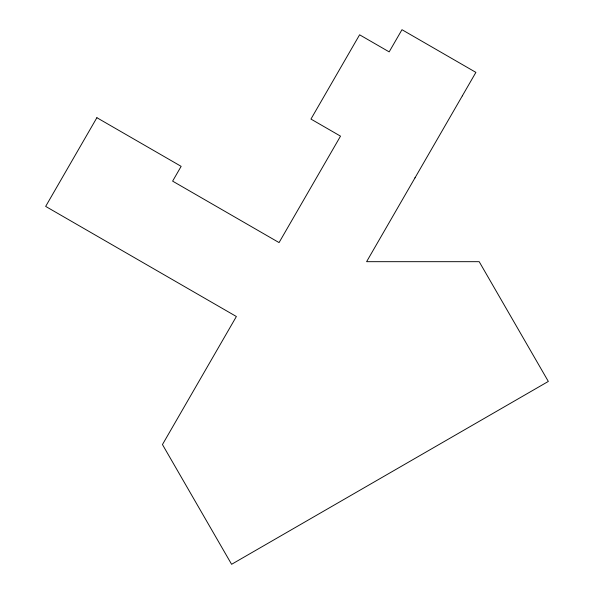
<?xml version="1.0" encoding="UTF-8"?>
<svg xmlns="http://www.w3.org/2000/svg" width="594" height="594" viewBox="0 0 594 594"><rect width="100%" height="100%" fill="white"/><g stroke="black" fill="none" stroke-linecap="round" stroke-linejoin="round"><path stroke-width="0.89" d="M414.968 177.903L415.199 177.502M462.325 95.872L462.555 95.478M96.881 117.701L45.664 206.4L236.382 316.513L162.459 444.55L231.601 564.3L548.336 381.43L479.195 261.679L366.602 261.679L475.891 72.379L401.975 29.7L389.167 51.878L359.6 34.801L310.952 119.075L340.518 136.145L279.061 242.59L172.616 181.133L181.148 166.35L96.881 117.701"/></g></svg>
